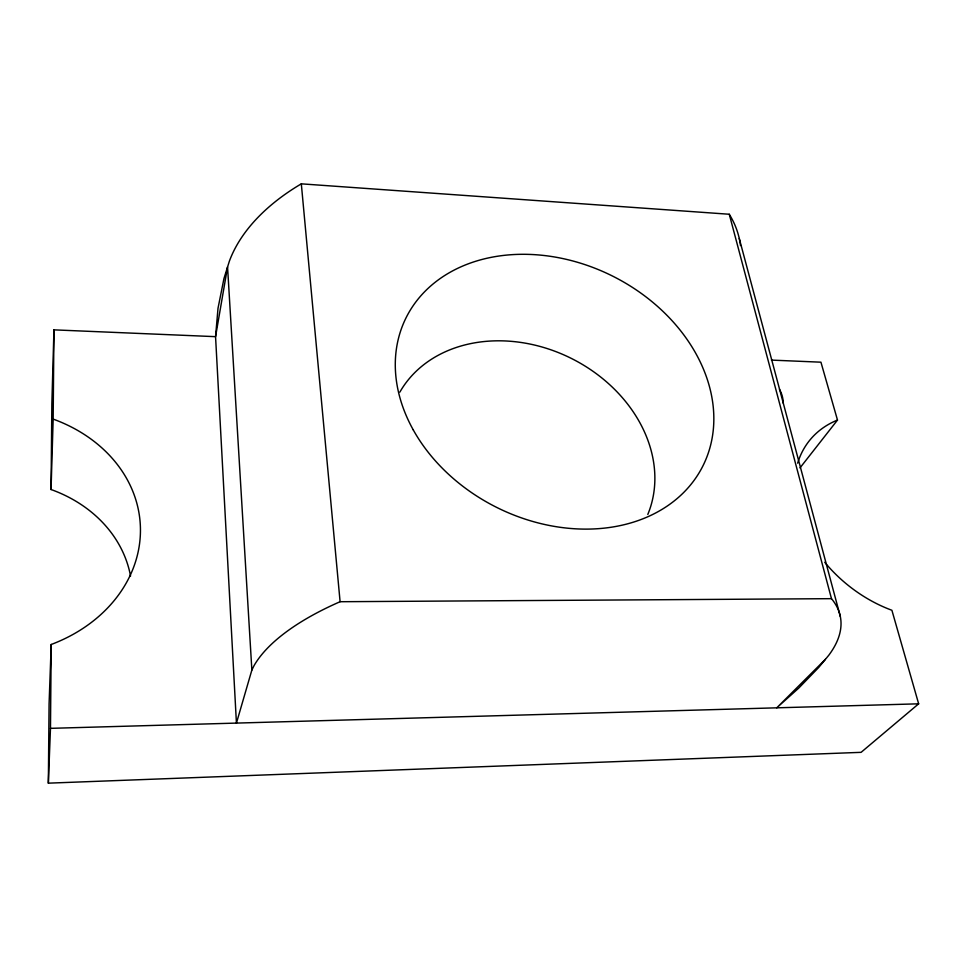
<?xml version="1.0" encoding="UTF-8"?>
<svg xmlns="http://www.w3.org/2000/svg" width="967" height="967" viewBox="0 0 967 967"><rect width="100%" height="100%" fill="white"/><g stroke="black" fill="none" stroke-linecap="round" stroke-linejoin="round"><path stroke-width="1.45" d="M824.73 562.274A120.246 88.311 39.1 0 0 891.9 610.274L918.65 703.819L861.101 752.338L48.35 783.161L49.075 703.988L51.215 644.481A148.858 123.317 -2.5 0 0 140.445 531.113A148.858 123.317 -2.5 0 0 53.161 419.098L53.947 329.856L215.556 336.661L227.559 266.989L251.867 670.046L236.431 723.098L215.556 336.661L218.01 308.28L223.957 278.532L229.36 261.211A211.555 129.735 -7.8 0 1 301.317 183.839L729.263 214.251A207.615 124.695 -10.8 0 1 740.492 245.533M130.557 576.054A138.341 117.14 -5.1 0 0 51.058 489.52L51.855 403.904L53.947 329.856M48.35 783.161L50.477 728.344L51.215 644.481M51.058 489.52L53.161 419.098M251.867 670.046L254.091 665.55A244.264 96.773 -8.3 0 1 340.094 601.716L831.475 598.67A238.994 92.457 -10 0 1 828.719 655.324L818.735 667.435L798.706 688.129L776.755 707.82L825.383 659.361M799.975 467.919L837.495 420.065L820.935 362.19L771.412 360.099M50.477 728.344L918.65 703.819M739.272 238.523L840.335 616.547M729.263 214.251L831.475 598.67M301.317 183.839L340.094 601.716M797.654 463.169A120.246 88.311 39.1 0 1 837.495 420.065M779.45 389.254A32.419 24.09 32.8 0 1 783.137 403.034M399.842 392.143A138.414 111.749 26.5 0 1 570.554 358.02A138.414 111.749 26.5 0 1 647.793 514.456M413.187 429.771A165.877 129.36 26.5 0 0 688.782 487.017A165.877 129.36 26.5 0 0 561.718 258.334A165.877 129.36 26.5 0 0 413.187 429.771"/></g></svg>
